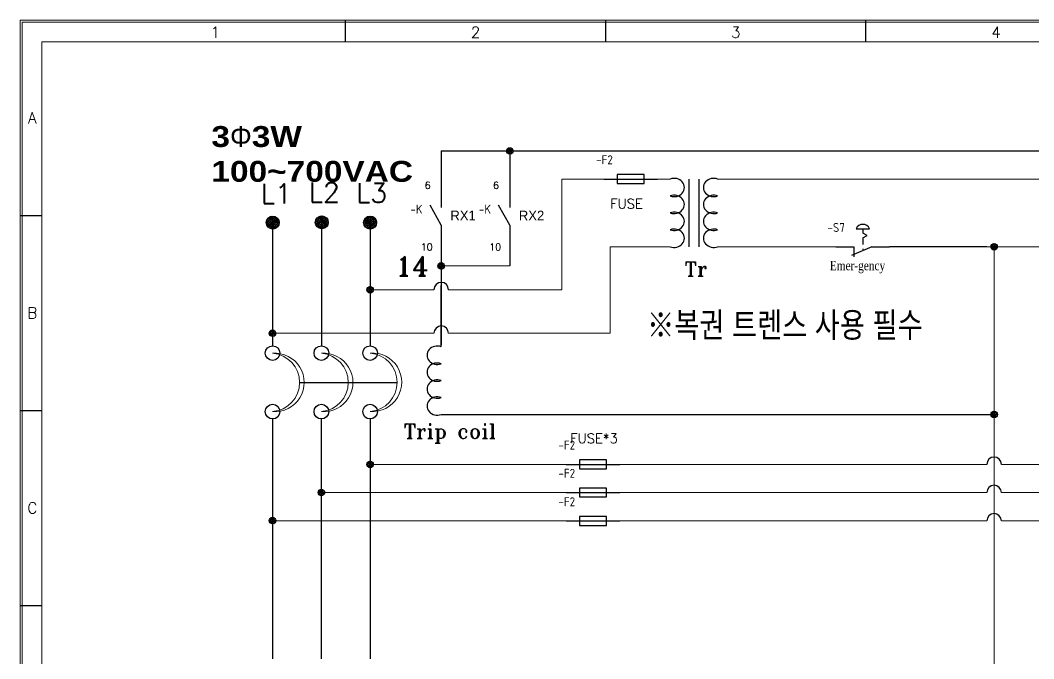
# Model space of a CAD drawing. Header units: millimetres. Extents: x 54 to 1685, y 68 to 1015.
# Drawn here: x 506.2 to 662, y 551.4 to 649.5 of the extents above; entities that cross this region are included whole.
import ezdxf
from ezdxf.enums import TextEntityAlignment as Align

# ---------------------------------------------------------------- set-up
doc = ezdxf.new("R2010")
doc.units = ezdxf.units.MM
for name, color, linetype in [('1', 1, 'Continuous'), ('20', 2, 'Continuous'), ('30', 3, 'Continuous'), ('70', 7, 'Continuous'), ('SYMS', 7, 'Continuous'), ('TAGS', 150, 'Continuous')]:
    doc.layers.add(name, color=color, linetype=linetype)
doc.styles.add('ROMANS', font='romans')
doc.styles.add('SIMPLEX', font='SIMPLEX.shx', dxfattribs={"bigfont": 'HBRDS.shx'})
doc.styles.add('SS', font='batang.ttc', dxfattribs={"width": 0.8})
doc.styles.get("Standard").update_dxf_attribs({"font": 'BareunDotumPro1.ttf'})
doc.styles.add('STYLE2', font='romant.shx')
doc.styles.add('WD_IEC', font='ISOCP2.shx', dxfattribs={"width": 0.9, "height": 4, "bigfont": 'whtmtxt.shx'})

# ---------------------------------------------------------------- blocks, each defined once
blk = doc.blocks.new('HPB12ML')
for p, q in [((-1.88, 5), (1.88, 5)), ((0, 5), (0, 3.75)), ((1.25, 3.12), (0, 3.75)), ((0, 2.5), (1.25, 3.12)), ((-7.5, 0), (-2.5, 0)), ((2.5, 0), (-3.12, -2.5)), ((-2.5, 0), (-2.5, -2.87)), ((0, 2.5), (0, 0.62)), ((2.5, 0), (7.5, 0)), ((0, -0.62), (0, -1.11))]:
    blk.add_line(p, q)
blk.add_arc((0, 4.22), 2.03, 22.6199, 157.3801)
at = {"style": 'WD_IEC'}
for tag, p in [('INST', (-5, 10.12)), ('LOC', (-5, 7.12)), ('TAG1', (-5, 4.12)), ('DESC1', (-5, -10.5)), ('DESC2', (-5, -13.5)), ('DESC3', (-5, -16.5))]:
    blk.add_attdef(tag, text='', height=2.5, dxfattribs=at).set_placement(p, align=Align.RIGHT)
for tag, p, height, flags in [('MFG', (4.92, 12.12), 1.5, 9), ('CAT', (4.92, 9.62), 1.5, 9), ('TERM01', (-7.5, 1), 2, 8), ('X4TERM01', (-7.5, 0), 0.32, 1), ('X1TERM02', (7.5, 0), 0.32, 1), ('X8LINK', (0, -1.74), 0.32, 1), ('ASSYCODE', (3.5, -2.75), 1, 1), ('FAMILY', (3.5, -4.25), 1, 1), ('CATDESC', (3.5, -5.75), 1, 1), ('CONTACT', (3.5, -7.5), 1, 1), ('COMMON', (4.75, -8.75), 1, 1)]:
    blk.add_attdef(tag, p, '', height=height, dxfattribs=dict(at, flags=flags))
at = {"style": 'WD_IEC', "flags": 8}
blk.add_attdef('TERM02', text='', height=2, dxfattribs=at).set_placement((7.5, 1), align=Align.RIGHT)
at = {"lineweight": 15, "style": 'WD_IEC'}
blk.add_attdef('XREF', text='', height=2.5, dxfattribs=at).set_placement((-5, -7.5), align=Align.RIGHT)
blk = doc.blocks.new('HFU1')
blk.add_line((-7.5, 0), (7.5, 0))
blk.add_lwpolyline([(-3.75, -1.25), (3.75, -1.25), (3.75, 1.25), (-3.75, 1.25)], close=True)
at = {"style": 'WD_IEC'}
for tag, p in [('INST', (-5, 11.12)), ('LOC', (-5, 7.62)), ('TAG1', (-5, 4.12)), ('RATING1', (-5, -3.71)), ('DESC1', (-5, -11.21)), ('DESC2', (-5, -14.71)), ('DESC3', (-5, -18.21))]:
    blk.add_attdef(tag, text='', height=2.5, dxfattribs=at).set_placement(p, align=Align.RIGHT)
for tag, p, height, flags in [('MFG', (4.92, 12.12), 1.5, 9), ('CAT', (4.92, 9.62), 1.5, 9), ('TERM01', (-7.5, 1), 2, 8), ('X4TERM01', (-7.5, 0), 0.32, 1), ('X2LINK', (0, 1.25), 0.32, 1), ('X1TERM02', (7.5, 0), 0.32, 1), ('X8LINK', (0, -1.25), 0.32, 1), ('ASSYCODE', (12.25, -2.75), 1, 1), ('FAMILY', (12.25, -4.25), 1, 1), ('CATDESC', (12.25, -5.75), 1, 1)]:
    blk.add_attdef(tag, p, '', height=height, dxfattribs=dict(at, flags=flags))
at = {"style": 'WD_IEC', "flags": 8}
blk.add_attdef('TERM02', text='', height=2, dxfattribs=at).set_placement((7.5, 1), align=Align.RIGHT)
at = {"lineweight": 15, "style": 'WD_IEC'}
blk.add_attdef('XREF', text='', height=2.5, dxfattribs=at).set_placement((-5, -7.46), align=Align.RIGHT)
blk = doc.blocks.new('VCR21')
for p, q in [((0, 7.5), (0, 2.5)), ((0, -2.5), (-3.12, 3.12)), ((0, -2.5), (0, -7.5))]:
    blk.add_line(p, q)
at = {"style": 'WD_IEC'}
for tag, p in [('INST', (-5.25, 6.75)), ('LOC', (-5.25, 3.75)), ('TAG2', (-5.25, 0.75)), ('XREF', (-5.25, -3.75)), ('DESC1', (-5.25, -6.75)), ('DESC2', (-5.25, -9.75)), ('DESC3', (-5.25, -12.75))]:
    blk.add_attdef(tag, text='', height=2.5, dxfattribs=at).set_placement(p, align=Align.RIGHT)
blk.add_attdef('TERM01', text='', height=2, rotation=90, dxfattribs=at).set_placement((-1, 7.5), align=Align.RIGHT)
at = {"style": 'WD_IEC', "flags": 1}
for tag, p, height in [('X2TERM01', (0, 7.5), 0.32), ('X4LINK', (-2.75, 0), 0.32), ('X1LINK', (-0.5, 0), 0.32), ('CONTACT', (4, -3.5), 1), ('FAMILY', (4, -5), 1), ('COMMON', (5.25, -4.75), 1), ('X8TERM02', (0, -7.5), 0.32)]:
    blk.add_attdef(tag, p, '', height=height, dxfattribs=at)
at = {"style": 'WD_IEC'}
blk.add_attdef('TERM02', (-1, -7.5), '', height=2, rotation=90, dxfattribs=at)

msp = doc.modelspace()

# ---------------------------------------------------------------- hatches: boundary and pattern name
at = {"layer": '70'}
h = msp.add_hatch(dxfattribs=at)
h.set_pattern_fill('ANSI33', color=256, style=0)
h.set_pattern_definition([(45, (1387.27623, 356.98237), (-0.176776695, 0.176776695), []), (45, (1387.453, 356.98237), (-0.176776695, 0.176776695), [0.125, -0.0625])])
h.paths.add_polyline_path([(581.468, 629.946, 0.4142136), (580.968, 629.446, 0.4142136), (581.468, 628.946)])
h.paths.add_polyline_path([(581.468, 629.946), (581.468, 629.446), (581.968, 629.446, 0.4142136)])
h.paths.add_polyline_path([(581.968, 629.446), (581.468, 629.446), (581.468, 628.946, 0.4142136)])
h = msp.add_hatch(dxfattribs=at)
h.set_pattern_fill('ANSI33', color=256, style=0)
h.set_pattern_definition([(45, (1358.09477, 321.18532), (-0.176776695, 0.176776695), []), (45, (1358.27155, 321.18532), (-0.176776695, 0.176776695), [0.125, -0.0625])])
h.paths.add_polyline_path([(544.032, 618.423, 1), (546.032, 618.423, 1)])
h = msp.add_hatch(dxfattribs=at)
h.set_pattern_fill('ANSI33', color=256, style=0)
h.set_pattern_definition([(45, (1365.63896, 321.2295), (-0.176776695, 0.176776695), []), (45, (1365.81574, 321.2295), (-0.176776695, 0.176776695), [0.125, -0.0625])])
h.paths.add_polyline_path([(551.576, 618.467, 1), (553.576, 618.467, 1)])
h = msp.add_hatch(dxfattribs=at)
h.set_pattern_fill('ANSI33', color=256, style=0)
h.set_pattern_definition([(45, (1373.0733, 321.1981), (-0.176776695, 0.176776695), []), (45, (1373.25007, 321.1981), (-0.176776695, 0.176776695), [0.125, -0.0625])])
h.paths.add_polyline_path([(559.01, 618.435, 1), (561.01, 618.435, 1)])
h = msp.add_hatch(dxfattribs=at)
h.set_pattern_fill('ANSI33', color=256, style=0)
h.set_pattern_definition([(45, (1461.74155, 342.25613), (-0.176776695, 0.176776695), []), (45, (1461.91833, 342.25613), (-0.176776695, 0.176776695), [0.125, -0.0625])])
h.paths.add_polyline_path([(655.934, 615.22, 0.4142136), (655.434, 614.72, 0.4142136), (655.934, 614.22)])
h.paths.add_polyline_path([(655.934, 615.22), (655.934, 614.72), (656.434, 614.72, 0.4142136)])
h.paths.add_polyline_path([(656.434, 614.72), (655.934, 614.72), (655.934, 614.22, 0.4142136)])
h = msp.add_hatch(dxfattribs=at)
h.set_pattern_fill('ANSI33', color=256, style=0)
h.set_pattern_definition([(45, (1376.7491, 339.2919), (-0.176776695, 0.176776695), []), (45, (1376.92587, 339.2919), (-0.176776695, 0.176776695), [0.125, -0.0625])])
h.paths.add_polyline_path([(570.941, 612.255, 0.4142136), (570.441, 611.755, 0.4142136), (570.941, 611.255)])
h.paths.add_polyline_path([(570.941, 612.255), (570.941, 611.755), (571.441, 611.755, 0.4142136)])
h.paths.add_polyline_path([(571.441, 611.755), (570.941, 611.755), (570.941, 611.255, 0.4142136)])
h = msp.add_hatch(dxfattribs=at)
h.set_pattern_fill('ANSI33', color=256, style=0)
h.set_pattern_definition([(45, (1365.81821, 335.6479), (-0.176776695, 0.176776695), []), (45, (1365.995, 335.6479), (-0.176776695, 0.176776695), [0.125, -0.0625])])
h.paths.add_polyline_path([(560.01, 608.611, 0.4142136), (559.51, 608.111, 0.4142136), (560.01, 607.611)])
h.paths.add_polyline_path([(560.01, 608.611), (560.01, 608.111), (560.51, 608.111, 0.4142136)])
h.paths.add_polyline_path([(560.51, 608.111), (560.01, 608.111), (560.01, 607.611, 0.4142136)])
h = msp.add_hatch(dxfattribs=at)
h.set_pattern_fill('ANSI33', color=256, style=0)
h.set_pattern_definition([(45, (1350.81821, 328.94122), (-0.176776695, 0.176776695), []), (45, (1350.995, 328.94122), (-0.176776695, 0.176776695), [0.125, -0.0625])])
h.paths.add_polyline_path([(545.01, 601.905, 0.4142136), (544.51, 601.405, 0.4142136), (545.01, 600.905)])
h.paths.add_polyline_path([(545.01, 601.905), (545.01, 601.405), (545.51, 601.405, 0.4142136)])
h.paths.add_polyline_path([(545.51, 601.405), (545.01, 601.405), (545.01, 600.905, 0.4142136)])
h = msp.add_hatch(dxfattribs=at)
h.set_pattern_fill('ANSI33', color=256, style=0)
h.set_pattern_definition([(45, (1461.74185, 316.459), (-0.176776695, 0.176776695), []), (45, (1461.91863, 316.459), (-0.176776695, 0.176776695), [0.125, -0.0625])])
h.paths.add_polyline_path([(655.934, 589.423, 0.4142136), (655.434, 588.923, 0.4142136), (655.934, 588.423)])
h.paths.add_polyline_path([(655.934, 589.423), (655.934, 588.923), (656.434, 588.923, 0.4142136)])
h.paths.add_polyline_path([(656.434, 588.923), (655.934, 588.923), (655.934, 588.423, 0.4142136)])
h = msp.add_hatch(dxfattribs=at)
h.set_pattern_fill('ANSI33', color=256, style=0)
h.set_pattern_definition([(45, (1365.81821, 308.78564), (-0.176776695, 0.176776695), []), (45, (1365.995, 308.78564), (-0.176776695, 0.176776695), [0.125, -0.0625])])
h.paths.add_polyline_path([(560.01, 581.749, 0.4142136), (559.51, 581.249, 0.4142136), (560.01, 580.749)])
h.paths.add_polyline_path([(560.01, 581.749), (560.01, 581.249), (560.51, 581.249, 0.4142136)])
h.paths.add_polyline_path([(560.51, 581.249), (560.01, 581.249), (560.01, 580.749, 0.4142136)])
h = msp.add_hatch(dxfattribs=at)
h.set_pattern_fill('ANSI33', color=256, style=0)
h.set_pattern_definition([(45, (1358.31821, 304.45414), (-0.176776695, 0.176776695), []), (45, (1358.495, 304.45414), (-0.176776695, 0.176776695), [0.125, -0.0625])])
h.paths.add_polyline_path([(552.51, 577.418, 0.4142136), (552.01, 576.918, 0.4142136), (552.51, 576.418)])
h.paths.add_polyline_path([(552.51, 577.418), (552.51, 576.918), (553.01, 576.918, 0.4142136)])
h.paths.add_polyline_path([(553.01, 576.918), (552.51, 576.918), (552.51, 576.418, 0.4142136)])
h = msp.add_hatch(dxfattribs=at)
h.set_pattern_fill('ANSI33', color=256, style=0)
h.set_pattern_definition([(45, (1350.81821, 300.12957), (-0.176776695, 0.176776695), []), (45, (1350.995, 300.12957), (-0.176776695, 0.176776695), [0.125, -0.0625])])
h.paths.add_polyline_path([(545.01, 573.093, 0.4142136), (544.51, 572.593, 0.4142136), (545.01, 572.093)])
h.paths.add_polyline_path([(545.01, 573.093), (545.01, 572.593), (545.51, 572.593, 0.4142136)])
h.paths.add_polyline_path([(545.51, 572.593), (545.01, 572.593), (545.01, 572.093, 0.4142136)])

# ---------------------------------------------------------------- linework, layer by layer
for p, q in [((570.941, 629.446), (667.494, 629.446)), ((570.941, 618.014), (570.941, 599.644)), ((581.468, 618.014), (581.468, 611.755)), ((570.941, 599.33), (570.941, 608.773)), ((570.941, 588.923), (655.934, 588.923))]:
    msp.add_line(p, q)
at = {"color": 7}
for p, q in [((570.941, 629.446), (570.941, 623.514)), ((581.468, 629.446), (581.468, 623.514)), ((609.058, 614.72), (609.058, 625.127)), ((610.517, 625.127), (610.517, 614.72))]:
    msp.add_line(p, q, dxfattribs=at)
at = {"color": 0, "lineweight": 15}
for p, q in [((589.498, 625.127), (595.94, 625.127)), ((589.498, 625.127), (589.498, 608.111)), ((603.44, 625.127), (606.141, 625.127)), ((667.494, 625.127), (613.435, 625.127)), ((596.913, 614.72), (596.913, 601.405)), ((606.141, 614.72), (596.913, 614.72)), ((666.37, 614.72), (639.872, 614.72)), ((581.468, 611.755), (570.941, 611.755)), ((569.816, 608.111), (560.01, 608.111)), ((589.498, 608.111), (572.066, 608.111)), ((569.816, 601.405), (545.01, 601.405)), ((596.913, 601.405), (572.066, 601.405)), ((590.145, 581.249), (560.01, 581.249)), ((654.809, 581.249), (597.645, 581.249)), ((664.848, 581.249), (657.059, 581.249)), ((590.145, 576.918), (552.51, 576.918)), ((654.809, 576.918), (597.645, 576.918)), ((664.848, 576.918), (657.059, 576.918)), ((590.145, 572.542), (545.01, 572.542)), ((654.809, 572.542), (597.645, 572.542)), ((664.848, 572.542), (657.059, 572.542))]:
    msp.add_line(p, q, dxfattribs=at)
at = {"color": 0, "lineweight": 30}
for p, q in [((545.01, 619.422), (545.01, 599.484)), ((552.51, 619.465), (552.51, 599.484)), ((560.01, 619.435), (560.01, 599.484)), ((545.01, 588.234), (545.01, 551.358)), ((552.51, 551.358), (552.51, 588.234)), ((560.01, 588.234), (560.01, 551.358))]:
    msp.add_line(p, q, dxfattribs=at)
at = {"lineweight": 15}
msp.add_line((631.622, 614.72), (613.435, 614.72), dxfattribs=at)
at = {"color": 0, "linetype": 'ByBlock'}
msp.add_line((654.809, 614.72), (639.872, 614.72), dxfattribs=at)
at = {"color": 0}
msp.add_line((549.156, 593.859), (564.156, 593.859), dxfattribs=at)
for centre in [(570.941, 608.111), (570.941, 601.405), (655.934, 581.249), (655.934, 576.918), (655.934, 572.542)]:
    msp.add_arc(centre, 1.125, 0, 180, dxfattribs=at)
at = {"color": 7}
for centre, major_axis, start_param, end_param in [((606.748, 623.826), (1.58, 0), 4.3175972, 8.2487734), ((612.827, 623.826), (1.58, 0), 1.1760053, 5.1071807), ((606.748, 621.224), (-1.58, 0), 1.1760046, 5.1071807), ((612.827, 621.224), (1.58, 0), 1.1760053, 5.1071807), ((606.748, 618.622), (-1.58, 0), 1.1760046, 5.1071807), ((612.827, 618.622), (1.58, 0), 1.1760053, 5.1071807), ((606.748, 616.021), (-1.58, 0), 1.1760046, 5.1071807), ((612.827, 616.021), (1.58, 0), 1.1760053, 5.1071807), ((570.333, 598.029), (1.58, 0), 1.1760053, 5.1071807), ((570.333, 595.427), (1.58, 0), 1.1760053, 5.1071807), ((570.333, 592.825), (1.58, 0), 1.1760053, 5.1071807), ((570.333, 590.223), (1.58, 0), 1.1760053, 5.1071807)]:
    msp.add_ellipse(centre, major_axis=major_axis, ratio=0.8917246, start_param=start_param, end_param=end_param, dxfattribs=at)
at = {"layer": '1', "color": 0}
for centre in [(545.01, 598.359), (552.51, 598.359), (560.01, 598.359), (545.01, 589.359), (552.51, 589.359), (560.01, 589.359)]:
    msp.add_circle(centre, 1.125, dxfattribs=at)
at = {"layer": '20', "color": 0, "lineweight": 13}
msp.add_lwpolyline([(509.523, 407.541), (509.523, 646.241), (882.923, 646.241), (882.923, 407.541)], dxfattribs=at)
at = {"layer": '30', "color": 0}
for p, q in [((556.223, 646.241), (556.223, 649.541)), ((596.223, 646.241), (596.223, 649.541)), ((636.223, 646.241), (636.223, 649.541)), ((506.223, 619.541), (509.523, 619.541)), ((506.223, 589.541), (509.523, 589.541)), ((506.223, 559.541), (509.523, 559.541))]:
    msp.add_line(p, q, dxfattribs=at)
at = {"layer": '70', "lineweight": 15}
msp.add_line((655.936, 424.223), (655.934, 614.72), dxfattribs=at)
at = {"layer": '70', "color": 0, "lineweight": 13}
for points in [[(886.223, 379.541), (506.223, 379.541), (506.223, 649.541), (886.223, 649.541)], [(885.923, 379.841), (506.523, 379.841), (506.523, 649.241), (885.923, 649.241)]]:
    msp.add_lwpolyline(points, close=True, dxfattribs=at)
at = {"layer": '70'}
for centre, radius in [((581.468, 629.446), 0.5), ((545.032, 618.423), 1), ((552.576, 618.467), 1), ((560.01, 618.435), 1), ((655.934, 614.72), 0.5), ((570.941, 611.755), 0.5), ((560.01, 608.111), 0.5), ((545.01, 601.405), 0.5), ((655.934, 588.923), 0.5), ((560.01, 581.249), 0.5), ((552.51, 576.918), 0.5), ((545.01, 572.593), 0.5)]:
    msp.add_circle(centre, radius, dxfattribs=at)
at = {"layer": '70', "lineweight": 15}
for centre, start, end in [((545.365, 593.845), 265.47912, 94.52088), ((544.656, 593.845), 274.52088, 85.47912), ((552.865, 593.845), 265.47912, 94.52088), ((552.156, 593.845), 274.52088, 85.47912), ((560.365, 593.873), 265.47912, 94.52088), ((559.656, 593.873), 274.52088, 85.47912)]:
    msp.add_arc(centre, 4.5, start, end, dxfattribs=at)

# ---------------------------------------------------------------- block references
at = {"layer": 'SYMS', "color": 1}
ref = msp.add_blockref('HFU1', (600.065, 625.127), dxfattribs=dict(at, xscale=0.55, yscale=0.55, zscale=0.55))
ref.add_attrib('TAG1', '-F2', dxfattribs={"layer": 'TAGS', "height": 1.375, "style": 'WD_IEC'}).set_placement((597.315, 627.396), align=Align.RIGHT)
at = {"layer": 'SYMS'}
ref = msp.add_blockref('VCR21', (570.941, 619.389), dxfattribs=dict(at, xscale=0.55, yscale=0.55, zscale=0.55))
ref.add_attrib('TAG2', '-K', dxfattribs={"layer": 'TAGS', "height": 1.375, "style": 'WD_IEC'}).set_placement((568.054, 619.801), align=Align.RIGHT)
ref = msp.add_blockref('VCR21', (581.468, 619.389), dxfattribs=dict(at, xscale=0.55, yscale=0.55, zscale=0.55))
ref.add_attrib('TAG2', '-K', dxfattribs={"layer": 'TAGS', "height": 1.375, "style": 'WD_IEC'}).set_placement((578.581, 619.801), align=Align.RIGHT)
ref = msp.add_blockref('HPB12ML', (635.747, 614.72), dxfattribs=dict(at, xscale=0.55, yscale=0.55, zscale=0.55))
ref.add_attrib('TAG1', '-S7', dxfattribs={"layer": 'TAGS', "height": 1.375, "style": 'WD_IEC'}).set_placement((632.997, 616.988), align=Align.RIGHT)
at = {"layer": 'SYMS', "color": 1}
ref = msp.add_blockref('HFU1', (594.27, 581.249), dxfattribs=dict(at, xscale=0.55, yscale=0.55, zscale=0.55))
ref.add_attrib('TAG1', '-F2', dxfattribs={"layer": 'TAGS', "height": 1.375, "style": 'WD_IEC'}).set_placement((591.52, 583.518), align=Align.RIGHT)
ref = msp.add_blockref('HFU1', (594.27, 576.918), dxfattribs=dict(at, xscale=0.55, yscale=0.55, zscale=0.55))
ref.add_attrib('TAG1', '-F2', dxfattribs={"layer": 'TAGS', "height": 1.375, "style": 'WD_IEC'}).set_placement((591.52, 579.186), align=Align.RIGHT)
ref = msp.add_blockref('HFU1', (594.27, 572.542), dxfattribs=dict(at, xscale=0.55, yscale=0.55, zscale=0.55))
ref.add_attrib('TAG1', '-F2', dxfattribs={"layer": 'TAGS', "height": 1.375, "style": 'WD_IEC'}).set_placement((591.52, 574.811), align=Align.RIGHT)

# ---------------------------------------------------------------- texts
at = {"color": 0}
for s, height, style, p in [('L1', 3, 'SIMPLEX', (543.179, 621.373)), ('L2', 3, 'SIMPLEX', (550.595, 621.591)), ('L3', 3, 'SIMPLEX', (557.857, 621.501)), ('6', 1.068, 'STYLE2', (568.388, 623.631)), ('6', 1.068, 'STYLE2', (578.915, 623.631)), ('FUSE', 1.4866, 'STYLE2', (596.899, 620.588)), ('10', 1.0677, 'STYLE2', (567.795, 614.119)), ('10', 1.0677, 'STYLE2', (578.322, 614.119)), ('Tr ', 2.2299, 'STYLE2', (608.325, 610.184)), ('Trip coil', 2.2299, 'STYLE2', (565.145, 585.246)), ('FUSE*3', 1.4866, 'STYLE2', (590.756, 584.497))]:
    msp.add_text(s, height=height, dxfattribs=dict(at, style=style)).set_placement(p)
at = {"color": 0, "linetype": 'Continuous'}
for s, p in [('RX1', (574.299, 619.519)), ('RX2', (584.826, 619.519))]:
    msp.add_text(s, height=1.5, dxfattribs=at).set_placement(p, align=Align.MIDDLE)
at = {"color": 3, "style": 'STYLE2'}
msp.add_text('14', height=2.9731, dxfattribs=at).set_placement((563.916, 610.252))
at = {"style": 'SS', "width": 0.8}
msp.add_text('Emer-gency', height=1.44, dxfattribs=at).set_placement((630.681, 611.103))
at = {"color": 1, "style": 'SS', "width": 0.8}
msp.add_text('※복권 트렌스 사용 필수', height=3.84, dxfattribs=at).set_placement((602.58, 600.775))
at = {"layer": '30', "color": 0, "style": 'SIMPLEX'}
for s, p in [('1', (536.223, 647.695)), ('2', (576.223, 647.695)), ('3', (616.223, 647.695)), ('4', (656.223, 647.695)), ('A', (508.073, 634.541)), ('B', (508.073, 604.541)), ('C', (508.073, 574.541))]:
    msp.add_text(s, height=1.7, dxfattribs=at).set_placement(p, align=Align.MIDDLE)
at = {"layer": '70', "lineweight": 13, "insert": (535.605, 633.27), "char_height": 3.21308, "width": 37.4248, "attachment_point": 1, "style": 'ROMANS'}
msp.add_mtext('{\\fArial Black|b0|i0|c0|p34;3\\fGulim|b0|i0|c129|p34;Φ\\fArial Black|b0|i0|c0|p34;3W 100~700VAC}', dxfattribs=at)

doc.saveas('drawing.dxf')
